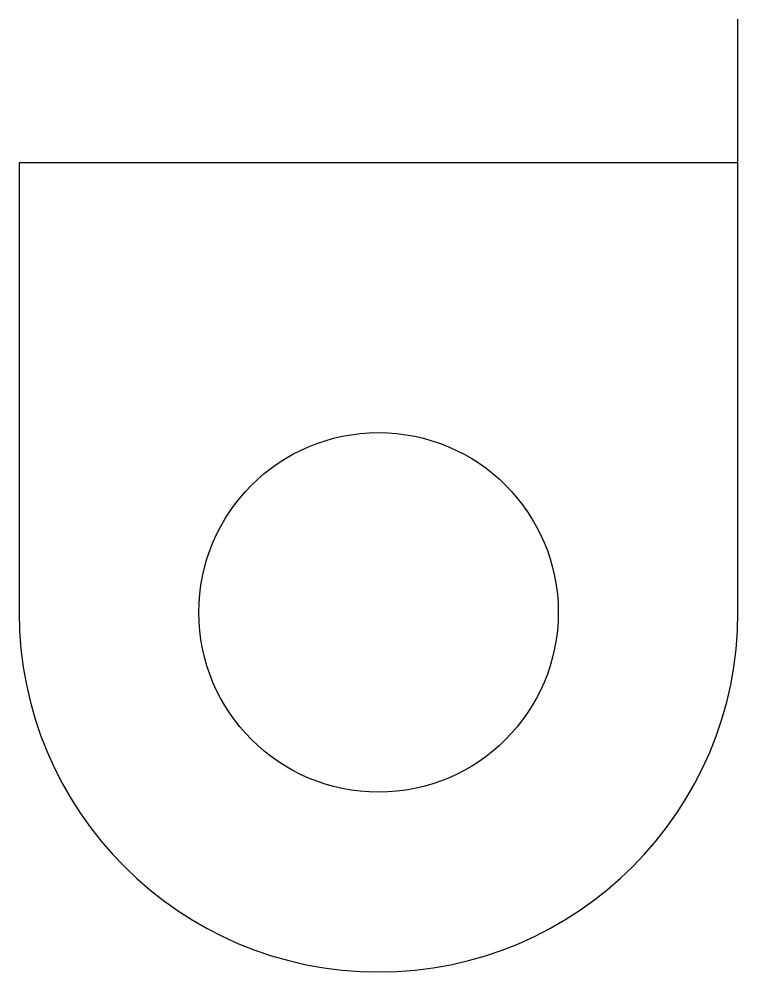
# Model space of a CAD drawing. Header units: millimetres. Extents: x -36 to 44, y -46 to 292.
# Drawn here: x -36 to 44, y -45.6 to 60.4 of the extents above; entities outside this region: 3.
import ezdxf

# ---------------------------------------------------------------- set-up
doc = ezdxf.new("R2010")
doc.units = ezdxf.units.MM

msp = doc.modelspace()

# ---------------------------------------------------------------- linework, layer by layer
at = {"extrusion": (1, 0, 0)}
for p, q in [((0, 292.21, -45.63), (0, 292.21, -77.63)), ((0, 292.21, -77.63), (0, 267.21, -77.63)), ((0, 267.21, -77.63), (0, 292.21, -45.63)), ((44.02, 44.36), (44.02, 60.36))]:
    msp.add_line(p, q, dxfattribs=at)
for p, q in [((44.02, 44.36), (-35.98, 44.36)), ((-35.98, 44.36), (-35.98, -5.64)), ((44.02, -5.64), (44.02, 44.36))]:
    msp.add_line(p, q)
msp.add_circle((4.02, -5.64), 20)
msp.add_arc((4.02, -5.64), 40, 180, 0)

doc.saveas('drawing.dxf')
